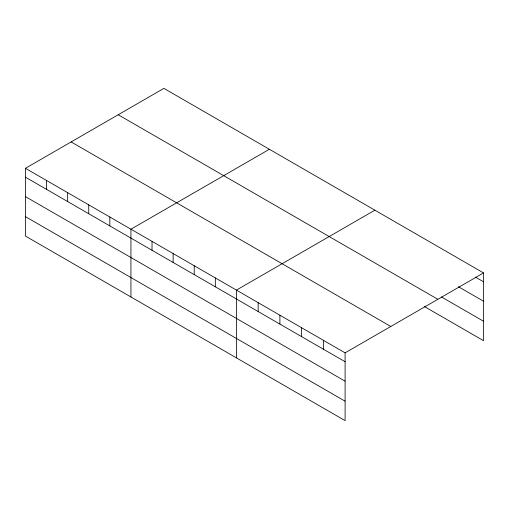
<?xml version="1.0" encoding="UTF-8"?>
<svg xmlns="http://www.w3.org/2000/svg" width="509" height="509" viewBox="0 0 509 509"><rect width="100%" height="100%" fill="white"/><g stroke="black" fill="none" stroke-linecap="round" stroke-linejoin="round"><path stroke-width="0.76" d="M25.45 168.307L345.102 352.852L345.102 420.625L25.45 236.074L25.45 168.307L163.898 88.375L483.55 272.926L483.55 340.693L424.455 306.577M269.382 149.277L130.934 229.209L130.934 296.976M374.866 210.179L236.424 290.105L236.424 357.878M345.102 352.852L483.55 272.926M475.4 277.1L483.55 281.808M458.418 286.726L483.55 301.239M441.437 296.944L483.55 321.262M118.209 114.748L437.861 299.298M71.139 141.928L390.791 326.479M25.45 177.189L345.102 361.734M25.45 196.62L345.102 381.171M25.45 216.643L345.102 401.194M323.368 340.305L323.368 349.187M301.633 327.758L301.633 336.64M279.893 315.205L279.893 324.087M258.158 302.658L258.158 311.54M215.326 277.927L215.326 286.809M194.228 265.749L194.228 274.631M173.13 253.565L173.13 262.447M152.032 241.387L152.032 250.269M109.836 217.025L109.836 225.907M88.744 204.847L88.744 213.729M67.646 192.663L67.646 201.545M46.548 180.485L46.548 189.367"/></g></svg>
